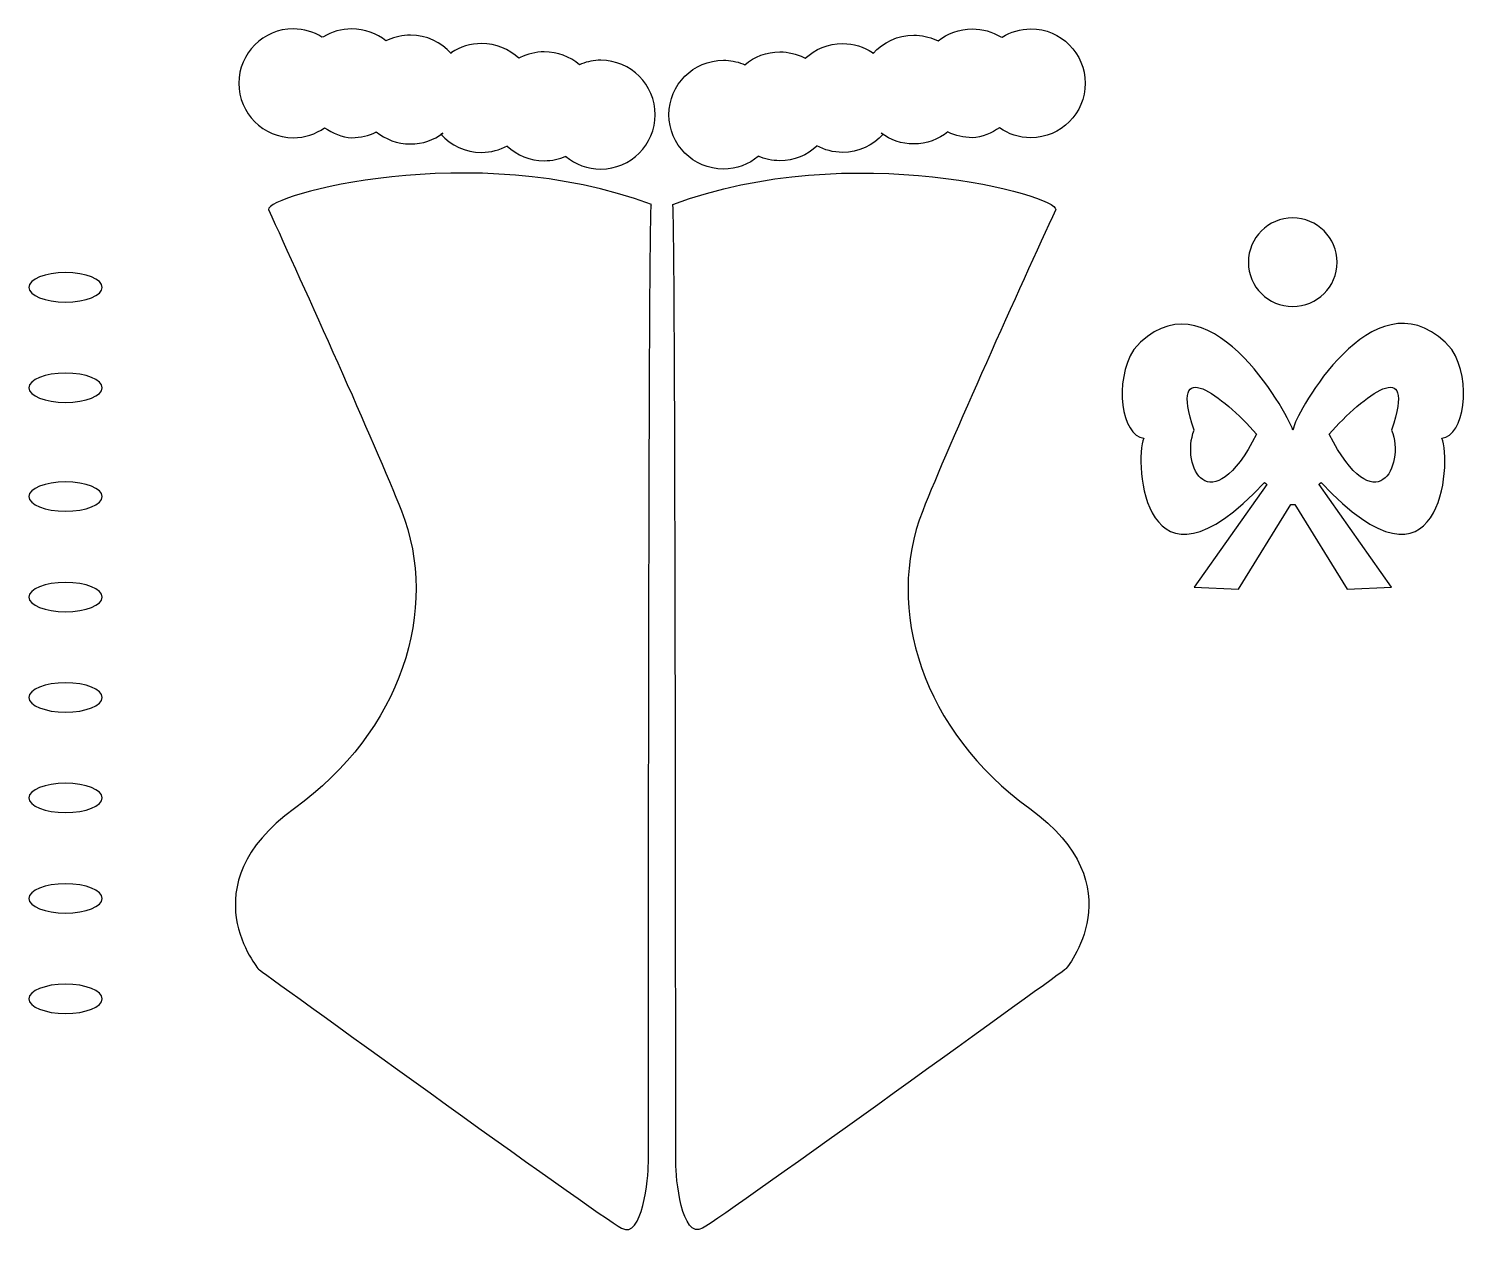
# Model space of a CAD drawing. Header units: centimetres. Extents: x -9 to 11.5, y -6.2 to 11.
import ezdxf

# ---------------------------------------------------------------- set-up
doc = ezdxf.new("R2010")
doc.units = ezdxf.units.CM
doc.header["$MEASUREMENT"] = 0
doc.layers.add('Camada 1', color=7, linetype='Continuous')

msp = doc.modelspace()

# ---------------------------------------------------------------- linework, layer by layer
at = {"layer": 'Camada 1'}
for points, knots in [([(-4.78599, 9.61088), (-4.91132, 9.5228), (-5.06407, 9.47118), (-5.22888, 9.47118), (-5.22888, 9.47118), (-5.65478, 9.47118), (-6.00003, 9.81646), (-6.00003, 10.24233), (-6.00003, 10.24233), (-6.00003, 10.66826), (-5.65475, 11.01351), (-5.22888, 11.01351), (-5.22888, 11.01351), (-5.07952, 11.01351), (-4.94011, 10.97112), (-4.82203, 10.89765), (-4.82203, 10.89765), (-4.82203, 10.89765), (-4.80152, 10.89998), (-4.80152, 10.89998), (-4.80152, 10.89998), (-4.6842, 10.97208), (-4.54614, 11.01354), (-4.39835, 11.01354), (-4.39835, 11.01354), (-4.21494, 11.01354), (-4.04645, 10.94948), (-3.91403, 10.84251), (-3.91403, 10.84251), (-3.91403, 10.84251), (-3.88252, 10.85762), (-3.88252, 10.85762), (-3.88252, 10.85762), (-3.78648, 10.90069), (-3.67998, 10.92459), (-3.56782, 10.92459), (-3.56782, 10.92459), (-3.33864, 10.92459), (-3.1329, 10.8246), (-2.9915, 10.66596), (-2.9915, 10.66596), (-2.9915, 10.66596), (-2.98446, 10.67821), (-2.98446, 10.67821), (-2.98446, 10.67821), (-2.86257, 10.75891), (-2.71646, 10.80595), (-2.55933, 10.80595), (-2.55933, 10.80595), (-2.35475, 10.80595), (-2.16865, 10.72623), (-2.03053, 10.59624), (-2.03053, 10.59624), (-2.03053, 10.59624), (-2.00995, 10.60828), (-2.00995, 10.60828), (-2.00995, 10.60828), (-1.90729, 10.65879), (-1.79167, 10.68728), (-1.66951, 10.68728), (-1.66951, 10.68728), (-1.48023, 10.68728), (-1.30685, 10.61915), (-1.17268, 10.50607), (-1.17268, 10.50607), (-1.17268, 10.50607), (-1.14297, 10.51835), (-1.14297, 10.51835), (-1.14297, 10.51835), (-1.05775, 10.55079), (-0.9653, 10.56862), (-0.8687, 10.56862), (-0.8687, 10.56862), (-0.44277, 10.56862), (-0.09755, 10.22337), (-0.09755, 9.79747), (-0.09755, 9.79747), (-0.09755, 9.37157), (-0.4428, 9.02632), (-0.8687, 9.02632), (-0.8687, 9.02632), (-1.0573, 9.02632), (-1.23017, 9.09392), (-1.36413, 9.20647), (-1.36413, 9.20647), (-1.36413, 9.20647), (-1.36297, 9.20832), (-1.36297, 9.20832), (-1.36297, 9.20832), (-1.45682, 9.16752), (-1.56064, 9.14495), (-1.66952, 9.14495), (-1.66952, 9.14495), (-1.87336, 9.14495), (-2.05864, 9.22395), (-2.19646, 9.35312), (-2.19646, 9.35312), (-2.19646, 9.35312), (-2.19326, 9.35582), (-2.19326, 9.35582), (-2.19326, 9.35582), (-2.30214, 9.29692), (-2.42678, 9.26356), (-2.55934, 9.26356), (-2.55934, 9.26356), (-2.7881, 9.26356), (-2.99363, 9.3632), (-3.13489, 9.5214), (-3.13489, 9.5214), (-3.13489, 9.5214), (-3.10692, 9.53518), (-3.10692, 9.53518), (-3.10692, 9.53518), (-3.23551, 9.43903), (-3.39497, 9.38222), (-3.56782, 9.38222), (-3.56782, 9.38222), (-3.75205, 9.38222), (-3.92112, 9.44675), (-4.05378, 9.55444), (-4.05378, 9.55444), (-4.05378, 9.55444), (-4.05635, 9.55095), (-4.05635, 9.55095), (-4.05635, 9.55095), (-4.15943, 9.49996), (-4.27553, 9.47123), (-4.39835, 9.47123), (-4.39835, 9.47123), (-4.53972, 9.47118), (-4.67199, 9.54437), (-4.78599, 9.61088)], [0, 0, 0, 0, 0.02941176, 0.02941176, 0.02941176, 0.02941176, 0.05882353, 0.05882353, 0.05882353, 0.05882353, 0.08823529, 0.08823529, 0.08823529, 0.08823529, 0.11764706, 0.11764706, 0.11764706, 0.11764706, 0.14705882, 0.14705882, 0.14705882, 0.14705882, 0.17647059, 0.17647059, 0.17647059, 0.17647059, 0.20588235, 0.20588235, 0.20588235, 0.20588235, 0.23529412, 0.23529412, 0.23529412, 0.23529412, 0.26470588, 0.26470588, 0.26470588, 0.26470588, 0.29411765, 0.29411765, 0.29411765, 0.29411765, 0.32352941, 0.32352941, 0.32352941, 0.32352941, 0.35294118, 0.35294118, 0.35294118, 0.35294118, 0.38235294, 0.38235294, 0.38235294, 0.38235294, 0.41176471, 0.41176471, 0.41176471, 0.41176471, 0.44117647, 0.44117647, 0.44117647, 0.44117647, 0.47058824, 0.47058824, 0.47058824, 0.47058824, 0.5, 0.5, 0.5, 0.5, 0.52941176, 0.52941176, 0.52941176, 0.52941176, 0.55882353, 0.55882353, 0.55882353, 0.55882353, 0.58823529, 0.58823529, 0.58823529, 0.58823529, 0.61764706, 0.61764706, 0.61764706, 0.61764706, 0.64705882, 0.64705882, 0.64705882, 0.64705882, 0.67647059, 0.67647059, 0.67647059, 0.67647059, 0.70588235, 0.70588235, 0.70588235, 0.70588235, 0.73529412, 0.73529412, 0.73529412, 0.73529412, 0.76470588, 0.76470588, 0.76470588, 0.76470588, 0.79411765, 0.79411765, 0.79411765, 0.79411765, 0.82352941, 0.82352941, 0.82352941, 0.82352941, 0.85294118, 0.85294118, 0.85294118, 0.85294118, 0.88235294, 0.88235294, 0.88235294, 0.88235294, 0.91176471, 0.91176471, 0.91176471, 0.91176471, 0.94117647, 0.94117647, 0.94117647, 0.94117647, 1, 1, 1, 1]), ([(4.78602, 9.61088), (4.91138, 9.5228), (5.0642, 9.47118), (5.22877, 9.47118), (5.22877, 9.47118), (5.65486, 9.47118), (5.99992, 9.81646), (5.99992, 10.24233), (5.99992, 10.24233), (5.99992, 10.66826), (5.65482, 11.01351), (5.22877, 11.01351), (5.22877, 11.01351), (5.07947, 11.01351), (4.94022, 10.97112), (4.82208, 10.89765), (4.82208, 10.89765), (4.82208, 10.89765), (4.80163, 10.89998), (4.80163, 10.89998), (4.80163, 10.89998), (4.68421, 10.97208), (4.5461, 11.01354), (4.3984, 11.01354), (4.3984, 11.01354), (4.21488, 11.01354), (4.04658, 10.94948), (3.91397, 10.84251), (3.91397, 10.84251), (3.91397, 10.84251), (3.88259, 10.85762), (3.88259, 10.85762), (3.88259, 10.85762), (3.78652, 10.90069), (3.68002, 10.92459), (3.56774, 10.92459), (3.56774, 10.92459), (3.33872, 10.92459), (3.13287, 10.8246), (2.9915, 10.66596), (2.9915, 10.66596), (2.9915, 10.66596), (2.98451, 10.67821), (2.98451, 10.67821), (2.98451, 10.67821), (2.86267, 10.75891), (2.71635, 10.80595), (2.55943, 10.80595), (2.55943, 10.80595), (2.3548, 10.80595), (2.16875, 10.72623), (2.03063, 10.59624), (2.03063, 10.59624), (2.03063, 10.59624), (2.00997, 10.60828), (2.00997, 10.60828), (2.00997, 10.60828), (1.90739, 10.65879), (1.79172, 10.68728), (1.66953, 10.68728), (1.66953, 10.68728), (1.48025, 10.68728), (1.307, 10.61915), (1.17283, 10.50607), (1.17283, 10.50607), (1.17283, 10.50607), (1.14306, 10.51835), (1.14306, 10.51835), (1.14306, 10.51835), (1.05781, 10.55079), (0.96539, 10.56862), (0.86882, 10.56862), (0.86882, 10.56862), (0.44289, 10.56862), (0.09759, 10.22337), (0.09759, 9.79747), (0.09759, 9.79747), (0.09759, 9.37157), (0.44292, 9.02632), (0.86882, 9.02632), (0.86882, 9.02632), (1.05739, 9.02632), (1.23029, 9.09392), (1.36425, 9.20647), (1.36425, 9.20647), (1.36425, 9.20647), (1.36309, 9.20832), (1.36309, 9.20832), (1.36309, 9.20832), (1.45691, 9.16752), (1.56079, 9.14495), (1.66958, 9.14495), (1.66958, 9.14495), (1.87352, 9.14495), (2.05862, 9.22395), (2.1965, 9.35312), (2.1965, 9.35312), (2.1965, 9.35312), (2.1933, 9.35582), (2.1933, 9.35582), (2.1933, 9.35582), (2.30233, 9.29692), (2.42698, 9.26356), (2.55954, 9.26356), (2.55954, 9.26356), (2.78817, 9.26356), (2.99372, 9.3632), (3.13511, 9.5214), (3.13511, 9.5214), (3.13511, 9.5214), (3.10696, 9.53518), (3.10696, 9.53518), (3.10696, 9.53518), (3.23579, 9.43903), (3.39512, 9.38222), (3.56786, 9.38222), (3.56786, 9.38222), (3.7523, 9.38222), (3.92132, 9.44675), (4.05387, 9.55444), (4.05387, 9.55444), (4.05387, 9.55444), (4.05646, 9.55095), (4.05646, 9.55095), (4.05646, 9.55095), (4.15952, 9.49996), (4.27572, 9.47123), (4.39857, 9.47123), (4.39857, 9.47123), (4.53977, 9.47118), (4.67207, 9.54437), (4.78602, 9.61088)], [0, 0, 0, 0, 0.02941176, 0.02941176, 0.02941176, 0.02941176, 0.05882353, 0.05882353, 0.05882353, 0.05882353, 0.08823529, 0.08823529, 0.08823529, 0.08823529, 0.11764706, 0.11764706, 0.11764706, 0.11764706, 0.14705882, 0.14705882, 0.14705882, 0.14705882, 0.17647059, 0.17647059, 0.17647059, 0.17647059, 0.20588235, 0.20588235, 0.20588235, 0.20588235, 0.23529412, 0.23529412, 0.23529412, 0.23529412, 0.26470588, 0.26470588, 0.26470588, 0.26470588, 0.29411765, 0.29411765, 0.29411765, 0.29411765, 0.32352941, 0.32352941, 0.32352941, 0.32352941, 0.35294118, 0.35294118, 0.35294118, 0.35294118, 0.38235294, 0.38235294, 0.38235294, 0.38235294, 0.41176471, 0.41176471, 0.41176471, 0.41176471, 0.44117647, 0.44117647, 0.44117647, 0.44117647, 0.47058824, 0.47058824, 0.47058824, 0.47058824, 0.5, 0.5, 0.5, 0.5, 0.52941176, 0.52941176, 0.52941176, 0.52941176, 0.55882353, 0.55882353, 0.55882353, 0.55882353, 0.58823529, 0.58823529, 0.58823529, 0.58823529, 0.61764706, 0.61764706, 0.61764706, 0.61764706, 0.64705882, 0.64705882, 0.64705882, 0.64705882, 0.67647059, 0.67647059, 0.67647059, 0.67647059, 0.70588235, 0.70588235, 0.70588235, 0.70588235, 0.73529412, 0.73529412, 0.73529412, 0.73529412, 0.76470588, 0.76470588, 0.76470588, 0.76470588, 0.79411765, 0.79411765, 0.79411765, 0.79411765, 0.82352941, 0.82352941, 0.82352941, 0.82352941, 0.85294118, 0.85294118, 0.85294118, 0.85294118, 0.88235294, 0.88235294, 0.88235294, 0.88235294, 0.91176471, 0.91176471, 0.91176471, 0.91176471, 0.94117647, 0.94117647, 0.94117647, 0.94117647, 1, 1, 1, 1]), ([(-0.15147, 8.52535), (-0.19367, 8.441), (-0.19367, -5.0582), (-0.19367, -5.0582), (-0.19367, -5.0582), (-0.19367, -5.26915), (-0.27802, -6.15487), (-0.57324, -5.98628), (-0.57324, -5.98628), (-0.9557, -5.76768), (-5.71984, -2.31614), (-5.71984, -2.31614), (-5.71984, -2.31614), (-5.71984, -2.31614), (-6.73229, -1.13499), (-5.21364, -0.03813), (-5.21364, -0.03813), (-3.69496, 1.0587), (-3.14656, 2.78825), (-3.69496, 4.18033), (-3.69496, 4.18033), (-4.07464, 5.14434), (-5.09434, 7.38978), (-5.58096, 8.45338), (-5.58096, 8.45338), (-5.61443, 8.65008), (-2.69687, 9.46835), (-0.15147, 8.52535)], [0, 0, 0, 0, 0.125, 0.125, 0.125, 0.125, 0.25, 0.25, 0.25, 0.25, 0.375, 0.375, 0.375, 0.375, 0.5, 0.5, 0.5, 0.5, 0.625, 0.625, 0.625, 0.625, 0.75, 0.75, 0.75, 0.75, 1, 1, 1, 1]), ([(0.1515, 8.52535), (0.19381, 8.441), (0.19381, -5.0582), (0.19381, -5.0582), (0.19381, -5.0582), (0.19381, -5.26915), (0.278, -6.15487), (0.57333, -5.98628), (0.57333, -5.98628), (0.95584, -5.76768), (5.72, -2.31614), (5.72, -2.31614), (5.72, -2.31614), (5.72, -2.31614), (6.7323, -1.13499), (5.21372, -0.03813), (5.21372, -0.03813), (3.69501, 1.0587), (3.14666, 2.78825), (3.69501, 4.18033), (3.69501, 4.18033), (4.07479, 5.14434), (5.09447, 7.38978), (5.58093, 8.45338), (5.58093, 8.45338), (5.61435, 8.65008), (2.69685, 9.46835), (0.1515, 8.52535)], [0, 0, 0, 0, 0.125, 0.125, 0.125, 0.125, 0.25, 0.25, 0.25, 0.25, 0.375, 0.375, 0.375, 0.375, 0.5, 0.5, 0.5, 0.5, 0.625, 0.625, 0.625, 0.625, 0.75, 0.75, 0.75, 0.75, 1, 1, 1, 1]), ([(8.31305, 7.70596), (8.31305, 8.05296), (8.59449, 8.33435), (8.94149, 8.33435), (8.94149, 8.33435), (9.28852, 8.33435), (9.56993, 8.05297), (9.56993, 7.70596), (9.56993, 7.70596), (9.56993, 7.35901), (9.28852, 7.07757), (8.94149, 7.07757), (8.94149, 7.07757), (8.59446, 7.07758), (8.31305, 7.35901), (8.31305, 7.70596)], [0, 0, 0, 0, 0.2, 0.2, 0.2, 0.2, 0.4, 0.4, 0.4, 0.4, 0.6, 0.6, 0.6, 0.6, 1, 1, 1, 1]), ([(8.91503, 4.27096), (8.91503, 4.27096), (8.1724, 3.07144), (8.1724, 3.07144), (8.1724, 3.07144), (8.1724, 3.07144), (7.54412, 3.09994), (7.54412, 3.09994), (7.54412, 3.09994), (7.54412, 3.09994), (8.57232, 4.5566), (8.57232, 4.5566), (8.57232, 4.5566), (8.57232, 4.5566), (8.57232, 4.5566), (8.54374, 4.5851), (8.54374, 4.5851), (6.83011, 2.75725), (6.68732, 4.87077), (6.83006, 5.21349), (6.83006, 5.21349), (6.51589, 5.24204), (6.40165, 6.01322), (6.68729, 6.47023), (6.68729, 6.47023), (7.71538, 7.6412), (8.85791, 5.58478), (8.94355, 5.32773), (8.94355, 5.32773), (8.94355, 5.32773), (8.9721, 5.41343), (8.9721, 5.41343), (8.9721, 5.41343), (9.0578, 5.67045), (10.17164, 7.6412), (11.19981, 6.47023), (11.19981, 6.47023), (11.48548, 6.01322), (11.37123, 5.24206), (11.05704, 5.21349), (11.05704, 5.21349), (11.19981, 4.87078), (11.05704, 2.75726), (9.34341, 4.5851), (9.34341, 4.5851), (9.31481, 4.5566), (9.31481, 4.5566), (9.31481, 4.5566), (9.31481, 4.5566), (9.31481, 4.5566), (10.34311, 3.09994), (10.34311, 3.09994), (10.34311, 3.09994), (10.34311, 3.09994), (9.71462, 3.07144), (9.71462, 3.07144), (9.71462, 3.07144), (9.71462, 3.07144), (8.97209, 4.27095), (8.97209, 4.27095), (8.97209, 4.27095), (8.97209, 4.27095), (8.91503, 4.27096), (8.91503, 4.27096)], [0, 0, 0, 0, 0.05882353, 0.05882353, 0.05882353, 0.05882353, 0.11764706, 0.11764706, 0.11764706, 0.11764706, 0.17647059, 0.17647059, 0.17647059, 0.17647059, 0.23529412, 0.23529412, 0.23529412, 0.23529412, 0.29411765, 0.29411765, 0.29411765, 0.29411765, 0.35294118, 0.35294118, 0.35294118, 0.35294118, 0.41176471, 0.41176471, 0.41176471, 0.41176471, 0.47058824, 0.47058824, 0.47058824, 0.47058824, 0.52941176, 0.52941176, 0.52941176, 0.52941176, 0.58823529, 0.58823529, 0.58823529, 0.58823529, 0.64705882, 0.64705882, 0.64705882, 0.64705882, 0.70588235, 0.70588235, 0.70588235, 0.70588235, 0.76470588, 0.76470588, 0.76470588, 0.76470588, 0.82352941, 0.82352941, 0.82352941, 0.82352941, 0.88235294, 0.88235294, 0.88235294, 0.88235294, 1, 1, 1, 1]), ([(-8.97758, 7.34999), (-8.97758, 7.46487), (-8.74469, 7.55801), (-8.45744, 7.55801), (-8.45744, 7.55801), (-8.17026, 7.55801), (-7.9374, 7.46485), (-7.9374, 7.34999), (-7.9374, 7.34999), (-7.9374, 7.23513), (-8.17031, 7.142), (-8.45744, 7.142), (-8.45744, 7.142), (-8.74469, 7.14198), (-8.97758, 7.23511), (-8.97758, 7.34999)], [0, 0, 0, 0, 0.2, 0.2, 0.2, 0.2, 0.4, 0.4, 0.4, 0.4, 0.6, 0.6, 0.6, 0.6, 1, 1, 1, 1]), ([(8.42952, 5.27055), (7.9439, 5.81324), (7.17278, 6.41305), (7.54409, 5.3277), (7.54409, 5.3277), (7.34417, 4.81359), (7.77261, 3.98534), (8.42952, 5.27055)], [0, 0, 0, 0, 0.33333333, 0.33333333, 0.33333333, 0.33333333, 1, 1, 1, 1]), ([(10.34314, 5.3277), (10.71427, 6.41305), (9.9432, 5.81326), (9.45761, 5.27055), (9.45761, 5.27055), (10.1146, 3.98534), (10.54301, 4.81359), (10.34314, 5.3277)], [0, 0, 0, 0, 0.33333333, 0.33333333, 0.33333333, 0.33333333, 1, 1, 1, 1]), ([(-8.97758, 5.9263), (-8.97758, 6.04105), (-8.74469, 6.13424), (-8.45744, 6.13424), (-8.45744, 6.13424), (-8.17026, 6.13424), (-7.9374, 6.04105), (-7.9374, 5.9263), (-7.9374, 5.9263), (-7.9374, 5.81142), (-8.17031, 5.71828), (-8.45744, 5.71828), (-8.45744, 5.71828), (-8.74469, 5.71828), (-8.97758, 5.81141), (-8.97758, 5.9263)], [0, 0, 0, 0, 0.2, 0.2, 0.2, 0.2, 0.4, 0.4, 0.4, 0.4, 0.6, 0.6, 0.6, 0.6, 1, 1, 1, 1]), ([(-8.97758, 4.38388), (-8.97758, 4.49871), (-8.74469, 4.59184), (-8.45744, 4.59184), (-8.45744, 4.59184), (-8.17026, 4.59184), (-7.9374, 4.49871), (-7.9374, 4.38388), (-7.9374, 4.38388), (-7.9374, 4.26908), (-8.17031, 4.17594), (-8.45744, 4.17594), (-8.45744, 4.17594), (-8.74469, 4.17595), (-8.97758, 4.26908), (-8.97758, 4.38388)], [0, 0, 0, 0, 0.2, 0.2, 0.2, 0.2, 0.4, 0.4, 0.4, 0.4, 0.6, 0.6, 0.6, 0.6, 1, 1, 1, 1]), ([(-8.97758, 2.96016), (-8.97758, 3.07496), (-8.74469, 3.16815), (-8.45744, 3.16815), (-8.45744, 3.16815), (-8.17026, 3.16815), (-7.9374, 3.07496), (-7.9374, 2.96016), (-7.9374, 2.96016), (-7.9374, 2.84533), (-8.17031, 2.7522), (-8.45744, 2.7522), (-8.45744, 2.7522), (-8.74469, 2.7522), (-8.97758, 2.84533), (-8.97758, 2.96016)], [0, 0, 0, 0, 0.2, 0.2, 0.2, 0.2, 0.4, 0.4, 0.4, 0.4, 0.6, 0.6, 0.6, 0.6, 1, 1, 1, 1]), ([(-8.97758, 1.53638), (-8.97758, 1.65126), (-8.74469, 1.7444), (-8.45744, 1.7444), (-8.45744, 1.7444), (-8.17026, 1.7444), (-7.9374, 1.65124), (-7.9374, 1.53638), (-7.9374, 1.53638), (-7.9374, 1.42163), (-8.17031, 1.32844), (-8.45744, 1.32844), (-8.45744, 1.32844), (-8.74469, 1.32845), (-8.97758, 1.42163), (-8.97758, 1.53638)], [0, 0, 0, 0, 0.2, 0.2, 0.2, 0.2, 0.4, 0.4, 0.4, 0.4, 0.6, 0.6, 0.6, 0.6, 1, 1, 1, 1]), ([(-8.97758, 0.11271), (-8.97758, 0.22754), (-8.74469, 0.32065), (-8.45744, 0.32065), (-8.45744, 0.32065), (-8.17026, 0.32065), (-7.9374, 0.22749), (-7.9374, 0.11271), (-7.9374, 0.11271), (-7.9374, -0.00207), (-8.17031, -0.09523), (-8.45744, -0.09523), (-8.45744, -0.09523), (-8.74469, -0.09525), (-8.97758, -0.00212), (-8.97758, 0.11271)], [0, 0, 0, 0, 0.2, 0.2, 0.2, 0.2, 0.4, 0.4, 0.4, 0.4, 0.6, 0.6, 0.6, 0.6, 1, 1, 1, 1]), ([(-8.97758, -1.31104), (-8.97758, -1.19624), (-8.74469, -1.10308), (-8.45744, -1.10308), (-8.45744, -1.10308), (-8.17026, -1.10308), (-7.9374, -1.19624), (-7.9374, -1.31104), (-7.9374, -1.31104), (-7.9374, -1.4259), (-8.17031, -1.51906), (-8.45744, -1.51906), (-8.45744, -1.51906), (-8.74469, -1.51905), (-8.97758, -1.42587), (-8.97758, -1.31104)], [0, 0, 0, 0, 0.2, 0.2, 0.2, 0.2, 0.4, 0.4, 0.4, 0.4, 0.6, 0.6, 0.6, 0.6, 1, 1, 1, 1]), ([(-8.97758, -2.73481), (-8.97758, -2.61993), (-8.74469, -2.52679), (-8.45744, -2.52679), (-8.45744, -2.52679), (-8.17026, -2.52679), (-7.9374, -2.61995), (-7.9374, -2.73481), (-7.9374, -2.73481), (-7.9374, -2.84956), (-8.17031, -2.94269), (-8.45744, -2.94269), (-8.45744, -2.94269), (-8.74469, -2.9427), (-8.97758, -2.84954), (-8.97758, -2.73481)], [0, 0, 0, 0, 0.2, 0.2, 0.2, 0.2, 0.4, 0.4, 0.4, 0.4, 0.6, 0.6, 0.6, 0.6, 1, 1, 1, 1])]:
    msp.add_open_spline(points, degree=3, knots=knots, dxfattribs=at)

doc.saveas('drawing.dxf')
